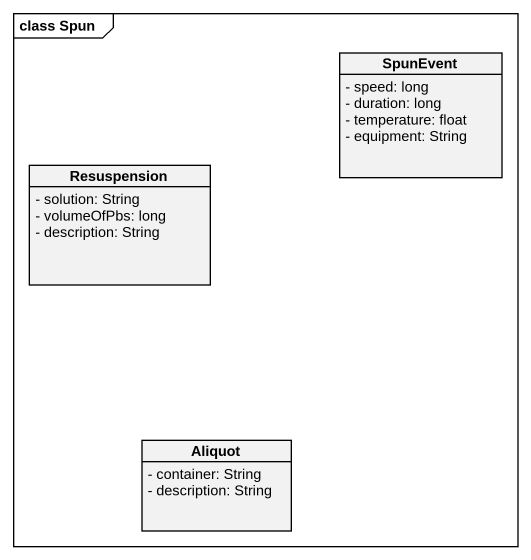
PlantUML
@startuml
mainframe class Spun
hide circle
hide empty members
skinparam classAttributeIconSize 0
class SpunEvent {
  - speed: long
  - duration: long
  - temperature: float
  - equipment: String
}
class Resuspension {
  - solution: String
  - volumeOfPbs: long
  - description: String
}
class Aliquot {
  - container: String
  - description: String
}
@enduml
